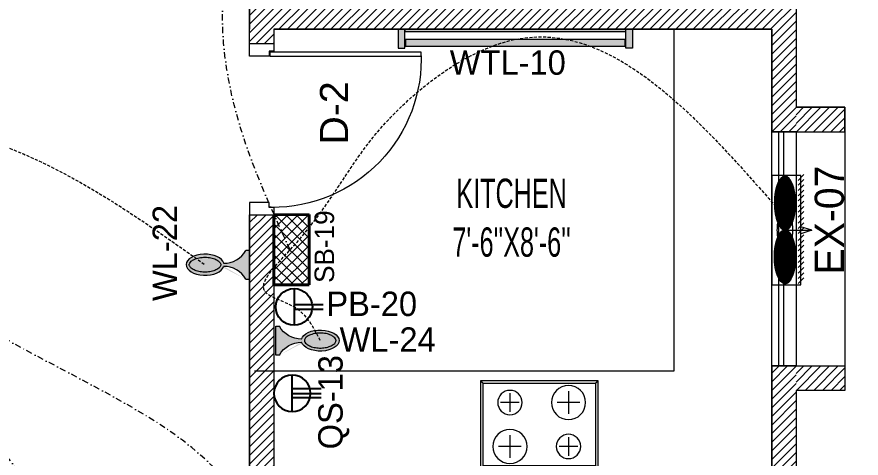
# Model space of a CAD drawing. Header units: inches. Extents: x 109699 to 44449955, y -10987 to 15824140.
# Drawn here: x 196584.7 to 196757.7, y -4025.9 to -3935.5 of the extents above; entities that cross this region are included whole.
import ezdxf

# ---------------------------------------------------------------- set-up
doc = ezdxf.new("R2010")
doc.units = ezdxf.units.IN
doc.header["$LTSCALE"] = 5
doc.header["$MEASUREMENT"] = 0
doc.linetypes.add('DASHDOT', pattern=[1, 0.5, -0.25, 0, -0.25])
doc.linetypes.add('DASHED2', pattern=[0.375, 0.25, -0.125])
doc.layers.get('0').update_dxf_attribs({"color": 123})
for name, color, linetype, lineweight in [('@NORMAL', 7, 'Continuous', 5), ('AC In', 244, 'DASHED2', 30), ('E-Con-Point', 5, 'DASHED2', 13), ('E-EX-Exhaust-Fan', 190, 'Continuous', 13), ('E-PB-Socket-5A', 203, 'Continuous', 13), ('E-QS-Socket-15A', 1, 'Continuous', 9), ('E-SB-Switch-Board', 106, 'Continuous', 18), ('E-WL-Wall-Light', 232, 'Continuous', 15), ('E-WTL-Wall-Tube-Light', 6, 'Continuous', 15), ('fixture', 255, 'Continuous', 0), ('glass', 140, 'Continuous', 18), ('L_WALL', 8, 'Continuous', 5), ('SB', 1, 'DASHDOT', 20), ('WALL-1', 8, 'Continuous', 9), ('wll 01', 7, 'Continuous', 9)]:
    doc.layers.add(name, color=color, linetype=linetype, lineweight=lineweight)
doc.layers.add('FURNITUR', color=7, linetype='Continuous', lineweight=5, true_color=0xe8e8e8)
doc.layers.add('illustr-FURNITURE', color=34, linetype='Continuous')
doc.layers.add('T', color=8, linetype='Continuous')
doc.styles.get("Standard").update_dxf_attribs({"font": 'times.ttf'})
doc.styles.add('style2', font='ARIALN.TTF', dxfattribs={"width": 0.75, "height": 3})
doc.styles.add('TEXT-3', font='arial.ttf')

# ---------------------------------------------------------------- blocks, each defined once
blk = doc.blocks.new('nhytfgb')
at = {"layer": 'L_WALL', "ltscale": 4}
for p, q in [((20996.32718490922, -25463.2833109047), (20996.32718490922, -25464.7833109047)), ((21001.32718490922, -25465.7833109047), (21001.32718490922, -25463.28331090471)), ((20996.32718490922, -25464.7833109047), (20997.32718490922, -25464.7833109047)), ((20997.32718490922, -25464.7833109047), (20997.32718490922, -25465.7833109047)), ((20997.32718490922, -25465.7833109047), (21001.32718490922, -25465.7833109047)), ((20997.3271849093, -25495.78331090468), (21001.3271849093, -25495.78331090468)), ((20997.3271849093, -25496.78331090468), (20997.3271849093, -25495.78331090468)), ((21001.3271849093, -25495.78331090468), (21001.32718490922, -25498.2833109047)), ((20996.32718490922, -25496.7833109047), (20996.32718490922, -25498.2833109047))]:
    blk.add_line(p, q, dxfattribs=at)
at = {"layer": 'L_WALL'}
for p, q in [((20997.18809612016, -25464.90215873925), (20966.18809612016, -25464.90215873925)), ((20997.18809612016, -25464.90215873925), (20997.18809612016, -25465.79835851259)), ((20997.18809612016, -25465.79835851259), (20966.18809612016, -25465.79835851259)), ((20996.32718490922, -25496.7833109047), (20997.3271849093, -25496.78331090468))]:
    blk.add_line(p, q, dxfattribs=at)
blk.add_arc((20996.57718490925, -25466.36028743991), 30.42405063002891, 177.2529418227814, 270.4708152205662, dxfattribs=at)
blk = doc.blocks.new('A$C3CDA63C6')
at = {"layer": 'fixture'}
for p, q in [((-1.009373227134347e-05, 18.00000247807452), (0.4999899062677287, 17.50000247807452)), ((-1.009373227134347e-05, 18.00000247807452), (-1.009373227134347e-05, 2.478074520695372e-06)), ((23.99998990626773, 18.00000247807452), (-1.009373227134347e-05, 18.00000247807452)), ((0.4999899062677287, 17.50000247807452), (0.4999899062677287, 0.5000024780745207)), ((23.49998990626773, 17.50000247807452), (0.4999899062677287, 17.50000247807452)), ((23.49998990626773, 17.50000247807452), (23.99998990626773, 18.00000247807452)), ((23.49998990626773, 0.5000024780745207), (23.49998990626773, 17.50000247807452)), ((23.99998990626773, 2.478074520695372e-06), (23.99998990626773, 18.00000247807452)), ((5.999989906267729, 15.82196763532897), (5.999989906267729, 11.17803732082007)), ((17.99998990626773, 15.41201758252623), (17.99998990626773, 11.58798737362281)), ((3.678024749013275, 13.50000247807452), (8.321955063522182, 13.50000247807452)), ((16.08797480181602, 13.50000247807452), (19.91200501071944, 13.50000247807452)), ((5.999989906267729, 6.412017582526232), (5.999989906267729, 2.587987373622809)), ((17.99998990626773, 6.821967635328974), (17.99998990626773, 2.178037320820067)), ((4.087974801816017, 4.500002478074521), (7.91200501071944, 4.500002478074521)), ((15.67802474901328, 4.500002478074521), (20.32195506352218, 4.500002478074521)), ((0.4999899062677287, 0.5000024780745207), (-1.009373227134347e-05, 2.478074520695372e-06)), ((-1.009373227134347e-05, 2.478074520695372e-06), (23.99998990626773, 2.478074520695372e-06)), ((0.4999899062677287, 0.5000024780745207), (23.49998990626773, 0.5000024780745207)), ((23.49998990626773, 0.5000024780745207), (23.99998990626773, 2.478074520695372e-06))]:
    blk.add_line(p, q, dxfattribs=at)
for centre, radius in [((5.999989906267729, 13.50000247807452), 3.5), ((17.99998990626773, 13.50000247807452), 2.5), ((5.999989906267729, 4.500002478074521), 2.5), ((17.99998990626773, 4.500002478074521), 3.5)]:
    blk.add_circle(centre, radius, dxfattribs=at)
blk = doc.blocks.new('A$C4DCB0E22')
h = blk.add_hatch()
h.set_pattern_fill('ANSI37', color=256, scale=15, angle=90.05046403147966, style=0)
h.set_pattern_definition([(135.0504640314797, (0, 0), (-1.324656962164393, -1.326992438783809), []), (225.0504640314796, (0, 0), (1.326992438783809, -1.324656962164393), [])])
h.paths.add_polyline_path([(0.0158499618895469, -4.176303718850249e-06), (-3.779117417224143e-06, 17.9999888419976), (8.999992730033242, 18.00791571250107), (9.015846471040199, 0.007922694199763214)])
at = {"lineweight": 40}
for p, q in [((-3.779117417224143e-06, 17.9999888419976), (8.999992730033242, 18.00791571250107)), ((0.0158499618895469, -4.176303718850249e-06), (-3.779117417224143e-06, 17.9999888419976)), ((9.015846471040199, 0.007922694199763214), (8.999992730033242, 18.00791571250107)), ((0.0158499618895469, -4.176303718850249e-06), (9.015846471040199, 0.007922694199763214))]:
    blk.add_line(p, q, dxfattribs=at)
blk = doc.blocks.new('A$C0EEE0DA8')
at = {"lineweight": 25}
for p, q in [((9.859886922386067, 11.01563311866266), (9.859886922386067, 3.514223118661903)), ((9.859886922386067, 7.754928118662065), (15.8195753665932, 7.754928118662065)), ((9.859886922386067, 6.774928118662501), (15.8195753665932, 6.774928118662501))]:
    blk.add_line(p, q, dxfattribs=at)
blk.add_circle((9.85988692238243, 7.264928118662283), 3.750704999999999, dxfattribs=at)
blk = doc.blocks.new('E-W-LIGHT')
at = {"linetype": 'ByBlock', "ltscale": 0.5}
h = blk.add_hatch(color=256, dxfattribs=at)
h.dxf.hatch_style = 1
h.set_gradient(color1=(255, 255, 255), color2=(255, 255, 0), name='CYLINDER')
edge = h.paths.add_edge_path()
edge.add_spline(control_points=[(-96.71110423948552, 1.235367220396483), (-96.8976251288622, 1.235367220396483), (-97.08530367817384, 1.204590695443009), (-97.49532330615068, 1.060408411101338), (-97.71769888777162, 0.9452617532663472), (-98.18859363857634, 0.6007580769133996), (-98.4360601757027, 0.3712016227401077), (-98.9274233233457, -0.2076466389563343), (-99.17095937526851, -0.5565722783421756), (-99.79256403547286, -1.649000525487912), (-100.1403411294208, -2.496475964584042), (-100.6655547252501, -4.389078901701514), (-100.8435119435345, -5.433326140728264), (-100.996858843053, -7.577941591604359), (-100.9723680002039, -8.677864733885961), (-100.7253955626443, -10.7881619923927), (-100.5027117058065, -11.79805679996582), (-99.90205506231798, -13.59089832466863), (-99.52349327352754, -14.37265162368595), (-98.79708591162027, -15.46144462183512), (-98.46289770719719, -15.83531695936959), (-97.82402795464219, -16.37320808014224), (-97.52292902289115, -16.53708124557815), (-97.0332651008719, -16.69867335386745), (-96.83300356165012, -16.72444707740215), (-96.42760539585558, -16.70413243760904), (-96.21918910161975, -16.65733367471884), (-95.75858057275782, -16.45705756399432), (-95.50712660475898, -16.30138572900886), (-94.98330090317799, -15.85001415615693), (-94.71221849052682, -15.55449414506236), (-94.18744122004225, -14.82684639582039), (-93.93399672563008, -14.39521060388152), (-93.32240182252819, -13.09860869282319), (-93.0057716383552, -12.13470487732181), (-92.57508722519842, -10.03980369670334), (-92.46055768618565, -8.90959698224412), (-92.45565766659526, -6.646794607945969), (-92.56528275998282, -5.514732191470296), (-92.98715107886524, -3.412587944823316), (-93.29985699109132, -2.443281268231641), (-93.99092435031811, -0.9549615958549695), (-94.34810290115182, -0.3877643056552464), (-95.07582621573985, 0.4836147841888085), (-95.44374809115733, 0.7854262440646148), (-96.01798165069457, 1.105607693885873), (-96.24029005175481, 1.180327462172805), (-96.53763867025813, 1.228459302029147), (-96.62438560181026, 1.235367220396483), (-96.71110423948552, 1.235367220396483)], knot_values=[0, 0, 0, 0, 0.194197829587449, 0.194197829587449, 0.388395659174898, 0.388395659174898, 0.582593488762347, 0.582593488762347, 0.776791318349796, 0.776791318349796, 1.110216687407361, 1.110216687407361, 1.443642056464925, 1.443642056464925, 1.77706742552249, 1.77706742552249, 2.110492794580054, 2.110492794580054, 2.443918163637619, 2.443918163637619, 2.701496175378678, 2.701496175378678, 2.959074187119738, 2.959074187119738, 3.169612053741, 3.169612053741, 3.380149920362263, 3.380149920362263, 3.590687786983526, 3.590687786983526, 3.801225653604789, 3.801225653604789, 4.011763520226051, 4.011763520226051, 4.360140390670959, 4.360140390670959, 4.708517261115867, 4.708517261115867, 5.056894131560775, 5.056894131560775, 5.405271002005684, 5.405271002005684, 5.69307956715584, 5.69307956715584, 5.980888132305996, 5.980888132305996, 6.192897451070847, 6.192897451070847, 6.283185307179586, 6.283185307179586, 6.283185307179586, 6.283185307179586], degree=3, periodic=0)
at = {"layer": 'E-WL-Wall-Light', "linetype": 'ByBlock', "ltscale": 0.5}
h = blk.add_hatch(color=256, dxfattribs=at)
h.dxf.hatch_style = 1
edge = h.paths.add_edge_path()
edge.add_ellipse((-96.71110423948552, -7.740473765769313), major_axis=(0, 10.71660606041263), ratio=0.559300439547623, start_angle=187.7376784571124, end_angle=531.0374031504149)
edge.add_arc((-112.001170541625, -18.46997501720373), 14.35701343791298, -60.53601194170483, 0.5736542653427819, ccw=False)
edge.add_line((-104.9392941575301, -30.97012448799713), (-104.939294157532, -33.06572841662167))
edge.add_line((-104.939294157532, -33.06572841662167), (-88.60969415754215, -33.06572841666017))
edge.add_line((-88.60969415754215, -33.06572841666017), (-88.60969415754002, -30.97012448799946))
edge.add_arc((-81.54781777344922, -18.46997501720374), 14.35701343791298, 179.559619270027, 240.5360119417236, ccw=False)
edge = h.paths.add_edge_path(flags=16)
edge.add_spline(control_points=[(-96.71110423948552, 1.235367220396483), (-96.8976251288622, 1.235367220396483), (-97.08530367817384, 1.204590695443009), (-97.49532330615068, 1.060408411101338), (-97.71769888777162, 0.9452617532663472), (-98.18859363857634, 0.6007580769133996), (-98.4360601757027, 0.3712016227401077), (-98.9274233233457, -0.2076466389563343), (-99.17095937526851, -0.5565722783421756), (-99.79256403547286, -1.649000525487912), (-100.1403411294208, -2.496475964584042), (-100.6655547252501, -4.389078901701514), (-100.8435119435345, -5.433326140728264), (-100.996858843053, -7.577941591604359), (-100.9723680002039, -8.677864733885961), (-100.7253955626443, -10.7881619923927), (-100.5027117058065, -11.79805679996582), (-99.90205506231798, -13.59089832466863), (-99.52349327352754, -14.37265162368595), (-98.79708591162027, -15.46144462183512), (-98.46289770719719, -15.83531695936959), (-97.82402795464219, -16.37320808014224), (-97.52292902289115, -16.53708124557815), (-97.0332651008719, -16.69867335386745), (-96.83300356165012, -16.72444707740215), (-96.42760539585558, -16.70413243760904), (-96.21918910161975, -16.65733367471884), (-95.75858057275782, -16.45705756399432), (-95.50712660475898, -16.30138572900886), (-94.98330090317799, -15.85001415615693), (-94.71221849052682, -15.55449414506236), (-94.18744122004225, -14.82684639582039), (-93.93399672563008, -14.39521060388152), (-93.32240182252819, -13.09860869282319), (-93.0057716383552, -12.13470487732181), (-92.57508722519842, -10.03980369670334), (-92.46055768618565, -8.90959698224412), (-92.45565766659526, -6.646794607945969), (-92.56528275998282, -5.514732191470296), (-92.98715107886524, -3.412587944823316), (-93.29985699109132, -2.443281268231641), (-93.99092435031811, -0.9549615958549695), (-94.34810290115182, -0.3877643056552464), (-95.07582621573985, 0.4836147841888085), (-95.44374809115733, 0.7854262440646148), (-96.01798165069457, 1.105607693885873), (-96.24029005175481, 1.180327462172805), (-96.53763867025813, 1.228459302029147), (-96.62438560181026, 1.235367220396483), (-96.71110423948552, 1.235367220396483)], knot_values=[0, 0, 0, 0, 0.194197829587449, 0.194197829587449, 0.388395659174898, 0.388395659174898, 0.582593488762347, 0.582593488762347, 0.776791318349796, 0.776791318349796, 1.110216687407361, 1.110216687407361, 1.443642056464925, 1.443642056464925, 1.77706742552249, 1.77706742552249, 2.110492794580054, 2.110492794580054, 2.443918163637619, 2.443918163637619, 2.701496175378678, 2.701496175378678, 2.959074187119738, 2.959074187119738, 3.169612053741, 3.169612053741, 3.380149920362263, 3.380149920362263, 3.590687786983526, 3.590687786983526, 3.801225653604789, 3.801225653604789, 4.011763520226051, 4.011763520226051, 4.360140390670959, 4.360140390670959, 4.708517261115867, 4.708517261115867, 5.056894131560775, 5.056894131560775, 5.405271002005684, 5.405271002005684, 5.69307956715584, 5.69307956715584, 5.980888132305996, 5.980888132305996, 6.192897451070847, 6.192897451070847, 6.283185307179586, 6.283185307179586, 6.283185307179586, 6.283185307179586], degree=3, periodic=0)
for p, q in [((-104.9392941575301, -30.97012448799713), (-104.939294157532, -33.06572841662167)), ((-104.939294157532, -33.06572841662167), (-88.60969415754215, -33.06572841666017)), ((-88.60969415754215, -33.06572841666017), (-88.60969415754002, -30.97012448803655))]:
    blk.add_line(p, q)
at = {"linetype": 'ByBlock', "ltscale": 0.5}
for centre, start, end in [((-112.001170541625, -18.46997501720374), 299.4639880582952, 0.5736542653427851), ((-81.54781777344922, -18.46997501720374), 179.4263457346572, 240.5360119417045)]:
    blk.add_arc(centre, 14.35701343791298, start, end, dxfattribs=at)
blk.add_ellipse((-96.71110423948552, -7.740473765769313), major_axis=(0, 10.71660606041263), ratio=0.559300439547623, start_param=3.276640619127039, end_param=9.268351136215248, dxfattribs=at)
blk.add_open_spline([(-96.71110423948552, 1.235367220396483), (-96.8976251288622, 1.235367220396483), (-97.08530367817384, 1.204590695443009), (-97.49532330615068, 1.060408411101338), (-97.71769888777162, 0.9452617532663472), (-98.18859363857634, 0.6007580769133996), (-98.4360601757027, 0.3712016227401077), (-98.9274233233457, -0.2076466389563343), (-99.17095937526851, -0.5565722783421756), (-99.79256403547286, -1.649000525487912), (-100.1403411294208, -2.496475964584042), (-100.6655547252501, -4.389078901701514), (-100.8435119435345, -5.433326140728264), (-100.996858843053, -7.577941591604359), (-100.9723680002039, -8.677864733885961), (-100.7253955626443, -10.7881619923927), (-100.5027117058065, -11.79805679996582), (-99.90205506231798, -13.59089832466863), (-99.52349327352754, -14.37265162368595), (-98.79708591162027, -15.46144462183512), (-98.46289770719719, -15.83531695936959), (-97.82402795464219, -16.37320808014224), (-97.52292902289115, -16.53708124557815), (-97.0332651008719, -16.69867335386745), (-96.83300356165012, -16.72444707740215), (-96.42760539585558, -16.70413243760904), (-96.21918910161975, -16.65733367471884), (-95.75858057275782, -16.45705756399432), (-95.50712660475898, -16.30138572900886), (-94.98330090317799, -15.85001415615693), (-94.71221849052682, -15.55449414506236), (-94.18744122004225, -14.82684639582039), (-93.93399672563008, -14.39521060388152), (-93.32240182252819, -13.09860869282319), (-93.0057716383552, -12.13470487732181), (-92.57508722519842, -10.03980369670334), (-92.46055768618565, -8.90959698224412), (-92.45565766659526, -6.646794607945969), (-92.56528275998282, -5.514732191470296), (-92.98715107886524, -3.412587944823316), (-93.29985699109132, -2.443281268231641), (-93.99092435031811, -0.9549615958549695), (-94.34810290115182, -0.3877643056552464), (-95.07582621573985, 0.4836147841888085), (-95.44374809115733, 0.7854262440646148), (-96.01798165069457, 1.105607693885873), (-96.24029005175481, 1.180327462172805), (-96.53763867025813, 1.228459302029147), (-96.62438560181026, 1.235367220396483), (-96.71110423948552, 1.235367220396483)], degree=3, knots=[0, 0, 0, 0, 0.194197829587449, 0.194197829587449, 0.388395659174898, 0.388395659174898, 0.582593488762347, 0.582593488762347, 0.776791318349796, 0.776791318349796, 1.110216687407361, 1.110216687407361, 1.443642056464925, 1.443642056464925, 1.77706742552249, 1.77706742552249, 2.110492794580054, 2.110492794580054, 2.443918163637619, 2.443918163637619, 2.701496175378678, 2.701496175378678, 2.959074187119738, 2.959074187119738, 3.169612053741, 3.169612053741, 3.380149920362263, 3.380149920362263, 3.590687786983526, 3.590687786983526, 3.801225653604789, 3.801225653604789, 4.011763520226051, 4.011763520226051, 4.360140390670959, 4.360140390670959, 4.708517261115867, 4.708517261115867, 5.056894131560775, 5.056894131560775, 5.405271002005684, 5.405271002005684, 5.69307956715584, 5.69307956715584, 5.980888132305996, 5.980888132305996, 6.192897451070847, 6.192897451070847, 6.283185307179586, 6.283185307179586, 6.283185307179586, 6.283185307179586], dxfattribs=at)
blk = doc.blocks.new('A$C63C712C3')
at = {"linetype": 'ByBlock', "ltscale": 0.5}
h = blk.add_hatch(color=256, dxfattribs=at)
h.dxf.hatch_style = 1
h.paths.add_polyline_path([(35.45815903441689, 102.6004051111813), (7.051254215184599e-05, 102.6004051111813), (7.051254215184599e-05, -1.4210854715202e-14), (35.45815903441689, 0)])
h.paths.add_polyline_path([(1235.458159034402, 102.6004051111813), (35.45815903441689, 102.6004051111813), (35.45815903441689, 90.19858873463818), (1235.458159034402, 90.19858873463818)])
h.paths.add_polyline_path([(1270.916247556277, 102.6004051111813), (1235.458159034402, 102.6004051111813), (1235.458159034402, -1.4210854715202e-14), (1270.916247556277, 0)])
h = blk.add_hatch(color=256, dxfattribs=at)
h.dxf.hatch_style = 1
h.set_gradient(color1=(255, 255, 0), rotation=269, name='CYLINDER')
h.paths.add_polyline_path([(1230.609335631336, 47.55507706388016), (39.80634735536296, 47.55507706388016), (39.80634735536296, 10.14120857274975), (1230.609335631336, 10.14120857274975)])
at = {"ltscale": 2}
for p, q in [((39.80314903250837, 42.02165198561852), (33.8373914979602, 42.02165198561852)), ((39.80314903250837, 15.93327464433969), (33.8373914979602, 15.93327464433969)), ((1230.612533954176, 42.02165198561852), (1236.578291488724, 42.02165198561852)), ((1230.612533954176, 15.93327464433969), (1236.578291488724, 15.93327464433969))]:
    blk.add_line(p, q, dxfattribs=at)
for points in [[(35.45815903441689, 102.6004051111813), (7.051254215184599e-05, 102.6004051111813), (7.051254215184599e-05, 0), (35.45815903441689, 0)], [(35.45815903441689, 102.6004051111813), (1235.458159034402, 102.6004051111813), (1235.458159034402, 90.19858873463818), (35.45815903441689, 90.19858873463818)], [(1235.458159034402, 102.6004051111813), (1270.916247556277, 102.6004051111813), (1270.916247556277, 0), (1235.458159034402, 0)], [(39.80634735536296, 47.55507706388016), (1230.609335631336, 47.55507706388016), (1230.609335631336, 10.14120857274975), (39.80634735536296, 10.14120857274975)]]:
    blk.add_lwpolyline(points, close=True, dxfattribs=at)
blk = doc.blocks.new('A$C1C755710')
at = {"linetype": 'ByBlock', "ltscale": 0.5}
h = blk.add_hatch(dxfattribs=at)
h.set_pattern_fill('ANSI31', color=256)
h.set_pattern_definition([(45, (0, 0), (-0.08838834764831843, 0.08838834764831845), [])])
edge = h.paths.add_edge_path()
edge.add_ellipse((199.1649073579174, 94.51384083836456), major_axis=(191.0280833619181, 3.971377967073551e-11), ratio=0.3951307893636453, start_angle=-2.146606530950382e-05, end_angle=6.29936271653392)
edge.add_ellipse((199.1649073579174, 94.51384083836456), major_axis=(191.0280833619181, 3.971377967073551e-11), ratio=0.3951307893636453, start_angle=6.29936271653392, end_angle=41.72868663856591)
edge.add_ellipse((199.1649073579174, 94.51384083836456), major_axis=(191.0280833619181, 3.971377967073551e-11), ratio=0.3951307893636453, start_angle=41.72868663856591, end_angle=359.9999785339347)
edge = h.paths.add_edge_path()
edge.add_ellipse((581.2210740817536, 94.51384083836456), major_axis=(-191.0280833619181, 3.971377967073551e-11), ratio=0.3951307893636453, start_angle=2.146606529957221e-05, end_angle=318.2713133614341)
edge.add_ellipse((581.2210740817536, 94.51384083836456), major_axis=(-191.0280833619181, 3.971377967073551e-11), ratio=0.3951307893636453, start_angle=318.2713133614341, end_angle=360.0000214660653)
at = {"ltscale": 2}
for p, q in [((389.0395967610093, 285.5447172545246), (364.2144678700133, 207.9370213896327)), ((389.0395967610093, 102.7958703805634), (389.0395967610093, 285.5447172545246)), ((389.0395967610093, 285.5447172545246), (413.8647256520053, 207.9370213896327)), ((9.237156729897833, 188.2013995007728), (49.73115919703559, 228.6954019679106)), ((44.42906965014117, 188.2013995007728), (84.92307211727893, 228.6954019679106)), ((83.87120178474288, 188.2013995007728), (124.3652042518806, 228.6954019679106)), ((124.5506794197281, 188.2013995007728), (165.0446818868659, 228.6954019679106)), ((159.7425923399715, 188.2013995007728), (200.2365948071092, 228.6954019679106)), ((199.1847244745732, 188.2013995007728), (239.6787269417109, 228.6954019679106)), ((241.5598876592558, 188.2013995007728), (282.0538901263935, 228.6954019679106)), ((276.7518005794991, 188.2013995007728), (317.2458030466369, 228.6954019679106)), ((316.1939327141008, 188.2013995007728), (356.6879351812386, 228.6954019679106)), ((365.3524135401385, 188.2013995007728), (405.8464160072763, 228.6954019679106)), ((400.5443264603819, 188.2013995007728), (441.0383289275196, 228.6954019679106)), ((439.9864585949836, 188.2013995007728), (480.4804610621213, 228.6954019679106)), ((481.5137070744968, 188.2013995007728), (522.0077095416345, 228.6954019679106)), ((516.7056199947401, 188.2013995007728), (557.1996224618779, 228.6954019679106)), ((556.1477521293418, 188.2013995007728), (596.6417545964796, 228.6954019679106)), ((597.6751444695255, 188.2013995007728), (638.1691469366633, 228.6954019679106)), ((632.8670573897689, 188.2013995007728), (673.3610598569066, 228.6954019679106)), ((672.3091895243706, 188.2013995007728), (712.8031919915084, 228.6954019679106)), ((708.7490936335089, 188.2013995007728), (749.2430961006467, 228.6954019679106)), ((743.9410065537522, 188.2013995007728), (784.43500902089, 228.6954019679106))]:
    blk.add_line(p, q, dxfattribs=at)
blk.add_lwpolyline([(-2.91038304567337e-11, 207.9370213896327), (777.604823705391, 207.9370213896327), (777.604823705391, -2.91038304567337e-11), (-2.91038304567337e-11, -2.91038304567337e-11)], close=True, dxfattribs=at)
for centre, start, end in [((390.1929907198355, -134.2364891821926), 80.14559333652657, 99.85440666347343), ((390.1929907198355, 323.2641150363197), 260.1455933365266, 279.8544066634735)]:
    blk.add_arc(centre, 283.1687490877094, start, end, dxfattribs=at)
at = {"extrusion": (0, 0, -1)}
blk.add_ellipse((199.1649073579174, 94.51384083836456), major_axis=(191.0280833619181, 3.971377967073551e-11), ratio=0.3951307893636453, dxfattribs=at)
blk.add_ellipse((581.2210740817536, 94.51384083836456), major_axis=(-191.0280833619181, 3.971377967073551e-11), ratio=0.3951307893636453)
blk = doc.blocks.new('A$C7D2A24B3')
at = {"lineweight": 25}
for p, q in [((9.859886922386067, 11.01563311865903), (9.859886922386067, 3.514223118658265)), ((9.859886922386067, 8.143706464579736), (15.8195753665932, 8.143706464579736)), ((9.859886922386067, 7.268951136147734), (15.8195753665932, 7.268951136147734)), ((9.859886922386067, 6.288951136148171), (15.8195753665932, 6.288951136148171))]:
    blk.add_line(p, q, dxfattribs=at)
blk.add_circle((9.85988692238243, 7.264928118658645), 3.750704999999999, dxfattribs=at)

msp = doc.modelspace()

# ---------------------------------------------------------------- hatches: boundary and pattern name
at = {"layer": '@NORMAL'}
h = msp.add_hatch(dxfattribs=at)
h.set_pattern_fill('ANSI31', scale=10, angle=-7.63333123551244e-14, style=0)
h.set_pattern_definition([(44.99999999999984, (178939.0702236593, 2542407.827854916), (-0.8838834764831834, 0.8838834764831853), [])])
h.paths.add_polyline_path([(196757.7367930825, -4028.007518244003), (196624.7367803314, -4028.007518244003), (196624.7367803314, -4033.007518243538), (196757.7367930825, -4033.007518243538)])
h.paths.add_polyline_path([(196637.4071582936, -3976.007518243538), (196632.4071582936, -3976.007518244003), (196632.4071582936, -4028.007518244003), (196637.4071582936, -4028.007518244003)])
h.paths.add_polyline_path([(196757.7367930826, -4033.007518243538), (196752.7367930825, -4033.007518243072), (196752.7367930825, -4094.987280255211), (196757.7367930826, -4094.987280255211)])
h.paths.add_polyline_path([(196744.4071582936, -4007.007518243538), (196739.4071582936, -4007.007518244003), (196739.4071582936, -4028.007518244003), (196744.4071582936, -4028.007518244003)])
h.paths.add_polyline_path([(196744.4071582936, -3933.007518244469), (196737.6645255637, -3933.007518243538), (196737.6645255637, -3927.168752219759), (196737.6645255637, -3927.192190994623), (196737.6645255637, -3922.239068544381), (196732.6645255636, -3922.215629769516), (196732.6645255636, -3933.007518244003), (196637.4071582936, -3933.007518244003), (196637.4071582936, -3938.007518244003), (196739.4071582936, -3938.007518244003), (196739.4071582936, -3959.007518244003), (196744.4071582935, -3959.007518244003)])
h.paths.add_polyline_path([(196637.4071582936, -3933.007518244003), (196632.4071582936, -3933.007518244003), (196632.4071582938, -3941.007518244003), (196637.4071582938, -3941.007518244003), (196637.4071582936, -3938.007518244003)])
h.paths.add_polyline_path([(196737.6645255649, -3894.423741294564), (196737.6645255648, -3894.423741294797), (196737.6645255649, -3894.423741294564), (196732.6645255636, -3894.423741294564), (196732.6645255636, -3898.215629769516), (196737.6645255636, -3898.215629769284)])
h = msp.add_hatch(dxfattribs=at)
h.set_pattern_fill('ANSI31', scale=10, angle=-7.63333123551244e-14, style=0)
h.set_pattern_definition([(44.99999999999991, (-3358.079220665124, -46603.01731711855), (-0.8838834764831833, 0.8838834764831855), [])])
h.paths.add_polyline_path([(196744.4071582936, -3959.007518244003), (196754.4071582935, -3959.007518244003), (196754.4071582935, -3954.007518243538), (196744.4071582936, -3954.007518243538)])
h.paths.add_polyline_path([(196754.4071582935, -4012.007518244003), (196744.4071582936, -4012.007518244003), (196744.4071582936, -4007.007518244003), (196754.4071582935, -4007.007518244003)])

# ---------------------------------------------------------------- linework, layer by layer
for p, q in [((196632.4071582936, -3933.007518244003, 0.2632158499592521), (196632.4071582936, -3938.007518244003, 0.2632158499592521)), ((196744.4071582936, -3933.007518244003, 0.2632158499592521), (196744.4071582936, -3954.007518243538, 0.2632158499592578)), ((196637.4071582936, -3938.007518244003, 0.1632158499592506), (196739.4071582936, -3938.007518244003, 0.1632158499592506)), ((196739.4071582936, -3938.007518244003, 0.2632158499592521), (196739.4071582936, -3959.007518244003, 0.2632158499592592)), ((196739.4071582936, -3959.007518244003, 0.3632158499592641), (196744.4071582936, -3959.007518244003, 0.3632158499592641)), ((196739.4071582936, -3959.007518244003, 0.4632158499592656), (196744.4071582936, -3959.007518244003, 0.4632158499592656)), ((196632.4071582936, -3976.007518244003, 0.1632158499592506), (196637.4071582936, -3976.007518244003, 0.1632158499592506)), ((196632.4071582936, -3976.007518244003, 0.2632158499592627), (196632.4071582936, -4028.007518244003, 0.2632158499592734)), ((196637.4071582936, -3976.007518244003, 0.2632158499592627), (196637.4071582936, -4028.007518244003, 0.2632158499592734)), ((196739.4071582936, -4007.007518244003, 0.2632158499592663), (196739.4071582936, -4028.007518244003, 0.2632158499592734)), ((196739.4071582936, -4007.007518244003, 0.3632158499592641), (196744.4071582936, -4007.007518244003, 0.3632158499592641)), ((196744.4071582936, -4007.007518244003, 0.4632158499592656), (196739.4071582936, -4007.007518244003, 0.4632158499592656)), ((196744.4071582936, -4012.007518244003, 0.2632158499592679), (196744.4071582936, -4028.007518244003, 0.2632158499592734))]:
    msp.add_line(p, q, dxfattribs=at)
at = {"layer": 'AC In', "ltscale": 4}
msp.add_spline([(196307.8297171502, -3767.217604157297, 1.34720101745143), (196470.8971407607, -3800.853481064452), (196568.8501602315, -4023.805578286749), (196723.72265625, -4081.58984375, 0.2632158499592581), (196738.9502727254, -4085.077353768883, 0.2636725316083707), (196747.53515625, -4085.418729287976, -0.02144757909902495), (196752.3494874279, -4077.035875046248, 0.2632158499592663)], degree=3, dxfattribs=at)
at = {"layer": 'E-Con-Point', "ltscale": 0.5}
for points in [[(196525.3277851613, -4022.533053329592, 0.1632158499592506), (196432.5395874782, -3962.491924058384, 0.3658581171224108), (196434.7327369952, -3936.840384555013), (196479.8540058125, -3943.926020918756), (196527.0395049744, -3961.091432553163, 0.7374514697918428), (196559.76953125, -3957.5, 0.5617963558223238), (196594.26953125, -3967.5, 0.5617963558223238), (196623.2874347805, -3986.264958966278, 0.2632158499592681)], [(196646.9029183667, -4001.804301309445, 0.9946472506889508), (196641.5338998536, -3994.910310745325, 0.9946472506889508), (196635.5123312373, -3991.652897172175), (196640.7254424056, -3983.209599387028, 0.1632158499592506), (196657.6902207076, -3960.21327972801), (196686.8761554369, -3940.086471716626, 0.5617963558181529), (196742.1291569104, -3976.498896043257, 0.370563542840145)]]:
    msp.add_spline(points, degree=3, dxfattribs=at)
at = {"layer": 'FURNITUR'}
for p, q in [((196719.4071582936, -4008.007561587756, 0.370563542840145), (196719.4071582936, -3938.007518244003, 0.370563542840145)), ((196633.4023167822, -4008.007561587756, 0.2705635428401436), (196719.4071582936, -4008.007561587756, 0.2705635428401436))]:
    msp.add_line(p, q, dxfattribs=at)
at = {"layer": 'glass'}
for p, q in [((196739.4071582936, -4007.007518244003, 0.4632158499592656), (196739.4071582936, -3959.007518244003, 0.4632158499592656)), ((196740.9071582936, -4007.007518244003, 0.4632158499592656), (196740.9071582936, -3959.007518244003, 0.4632158499592656)), ((196741.9071582936, -4007.007518244003, 0.4632158499592656), (196741.9071582936, -3959.007518244003, 0.4632158499592656)), ((196744.4071582936, -3959.007518244003, 0.4632158499592656), (196744.4071582936, -4007.007518244003, 0.4632158499592656))]:
    msp.add_line(p, q, dxfattribs=at)
at = {"layer": 'SB', "ltscale": 0.5}
for points in [[(196748.9860880825, -4166.867919371018, -0.02144757909902495), (196657.1113423192, -4070.37084475112), (196494.419021477, -3990.469826841244, -0.2286854745941795), (196458.9000402839, -3808.614921242366), (196307.2806941518, -3767.197737286692, 1.351851322454579)], [(196640.7254424056, -3983.209599387028, 0.1632158499592506), (196627.2402439248, -3927.034268555788), (196628.6359539453, -3903.701231471827, 0.1632158499592506), (196581.6241052147, -3907.841139857486), (196440.9475647301, -3809.238356223705, -0.04026317985090747), (196308.4503823738, -3766.596938933787, 1.357551479428487)], [(196631.1523197009, -4185.08309300102), (196629.4887915439, -4143.988357867405), (196617.3799730923, -4108.43851264269), (196631.9452048061, -4040.216177589971, 0.291434139944613), (196566.3188842582, -3991.310222487253), (196496.9176449129, -3839.400688226473, -0.06870740550734084), (196315.0410609562, -3767.080902115922, 1.357551479428487)], [(196621.2431236632, -4183.47382998071, 0.1914343817397253), (196626.703125, -4092.49609375), (196571.5234375, -4009.84765625), (196521.71484375, -3870.19921875), (196487.4609375, -3807.83984375), (196315.0410609562, -3767.080902115922, 1.357551479428392)]]:
    msp.add_spline(points, degree=3, dxfattribs=at)
at = {"layer": 'WALL-1'}
for points, elevation in [([(196744.4071582935, -3959.007518244003), (196739.4071582936, -3959.007518244003), (196739.4071582936, -3938.007518244003), (196637.4071582936, -3938.007518244003), (196637.4071582938, -3941.007518244003), (196632.4071582938, -3941.007518244003), (196632.4071582936, -3933.007518244003), (196732.6645255636, -3933.007518244003), (196732.6645255636, -3922.215629769516)], 0.5617963558181529), ([(196737.6645255637, -3927.168752219759), (196737.6645255637, -3933.007518244003), (196744.4071582936, -3933.007518244469), (196744.4071582935, -3954.007518243538)], 0.5617963558181529), ([(196744.4071582935, -3954.007518243538), (196754.4071582935, -3954.007518243538), (196754.4071582935, -4012.007518244003), (196744.4071582935, -4012.007518244003)], 0.6478792790175518), ([(196744.4071582936, -3959.007518244003), (196754.4071582935, -3959.007518244003), (196754.4071582935, -3954.007518243538), (196744.4071582936, -3954.007518243538)], 0.2632158499592592), ([(196757.7367930826, -4094.987280254745), (196757.7367930826, -4094.987280255211), (196752.7367930825, -4094.987280255211), (196752.7367930825, -4033.007518244003), (196624.7367803313, -4033.007518244003), (196624.7367803314, -4028.007478726589), (196632.4071582936, -4028.007518244003), (196632.4071582938, -3976.007518244003), (196637.4071582936, -3976.007518244003), (196637.4071582936, -4028.007518244003), (196739.4071582936, -4028.007518244003), (196739.4071582936, -4007.007518244003)], 0.2632158499592663), ([(196739.4071582936, -4007.007518244003), (196744.4071582936, -4007.007518244003)], 0.2632158499592663), ([(196744.4071582936, -4007.007518244003), (196754.4071582935, -4007.007518244003), (196754.4071582935, -4012.007518244003), (196744.4071582936, -4012.007518243974)], 0.2632158499592663), ([(196744.4071582936, -4012.007518244003), (196744.4071582936, -4028.007518244003), (196757.7367930826, -4028.007518244003), (196757.7367930826, -4089.987280254745)], 0.2632158499592663)]:
    msp.add_lwpolyline(points, dxfattribs=dict(at, elevation=elevation))

# ---------------------------------------------------------------- block references
at = {"layer": '@NORMAL', "xscale": -1}
msp.add_blockref('nhytfgb', (217633.734343203, 21522.27579266061, 0.1632158499592506), dxfattribs=at)
at = {"layer": 'E-EX-Exhaust-Fan', "xscale": -0.02880000000732252, "yscale": 0.02880000000732252, "zscale": 0.02880000000732252, "rotation": 270}
msp.add_blockref('A$C1C755710', (196739.4071582936, -3990.399348045818, 0.370563542840145), dxfattribs=at)
at = {"layer": 'E-PB-Socket-5A'}
msp.add_blockref('A$C0EEE0DA8', (196631.6740129312, -4002.175238863987, 0.9946472506889508), dxfattribs=at)
at = {"layer": 'E-QS-Socket-15A', "xscale": -1, "rotation": 179.9999973020982}
msp.add_blockref('A$C7D2A24B3', (196631.2979767132, -4005.358201178065, 0.2705635428401436), dxfattribs=at)
at = {"layer": 'E-SB-Switch-Board', "xscale": 0.8002315484918654, "yscale": 0.8002315484918654, "zscale": 0.8002315484918654}
msp.add_blockref('A$C4DCB0E22', (196637.407161318, -3990.411677187957, 0.1632158499592506), dxfattribs=at)
at = {"layer": 'E-WL-Wall-Light', "yscale": 0.3601041968213394, "zscale": 0.3601041968213394}
for p, xscale, rotation in [((196620.5000507198, -3951.438881274037, 0.2632158499592681), 0.3601041968213394, 89.99999999999997), ((196649.6903024274, -3966.978223617204, 0.9946472506889508), -0.3601041968213394, 270.0000000000001)]:
    msp.add_blockref('E-W-LIGHT', p, dxfattribs=dict(at, xscale=xscale, rotation=rotation))
at = {"layer": 'E-WTL-Wall-Tube-Light', "xscale": -0.03776802766688649, "yscale": 0.03776802766688649, "zscale": 0.03776802766688649}
msp.add_blockref('A$C63C712C3', (196710.8667027686, -3941.882533182876, 0.5617963558181529), dxfattribs=at)
at = {"layer": 'illustr-FURNITURE', "xscale": -1}
msp.add_blockref('A$C3CDA63C6', (196703.7762260777, -4028.007520722253, 0.3632158499592677), dxfattribs=at)

# ---------------------------------------------------------------- texts
at = {"layer": 'E-EX-Exhaust-Fan', "insert": (196754.3123536029, -3988.257132142027, 0.470563542840145), "char_height": 6, "width": 24.08470202641911, "attachment_point": 7, "rotation": 90}
msp.add_mtext('{\\fCentury Gothic|b0|i0|c0|p34;EX-07}', dxfattribs=at)
at = {"layer": 'E-PB-Socket-5A', "insert": (196648.1613817537, -3996.849613236103, 0.9946472506889508), "char_height": 5, "width": 24.08470202641911, "attachment_point": 7}
msp.add_mtext('{\\fCentury Gothic|b0|i0|c0|p34;PB-20}', dxfattribs=at)
at = {"layer": 'E-QS-Socket-15A', "color": 1, "insert": (196652.8669339959, -4024.105116023985, 0.1115310315651199), "char_height": 5, "width": 24.08470202641911, "attachment_point": 7, "rotation": 90}
msp.add_mtext('{\\fCentury Gothic|b0|i0|c0|p34;\\C256;QS-13}', dxfattribs=at)
at = {"layer": 'E-SB-Switch-Board', "insert": (196645.7370997013, -3989.994140605108, -0.2761058480675835), "char_height": 4, "width": 24.08470202641911, "attachment_point": 1, "rotation": 89.99999999999999}
msp.add_mtext('{\\fCentury Gothic|b0|i0|c0|p34;SB-19}', dxfattribs=at)
at = {"layer": 'E-WL-Wall-Light', "insert": (196617.5493872919, -3974.018689412356, 0.2632158499592681), "char_height": 5, "width": 24.08470202641911, "attachment_point": 9, "rotation": 89.99999999999977}
msp.add_mtext('{\\fCentury Gothic|b0|i0|c0|p34;WL-22}', dxfattribs=at)
at = {"layer": 'E-WL-Wall-Light', "insert": (196670.5618031343, -3999.096849819893, 0.9946472506889508), "char_height": 5, "width": 24.08470202641911, "attachment_point": 3}
msp.add_mtext('{\\fCentury Gothic|b0|i0|c0|p34;WL-24}', dxfattribs=at)
at = {"layer": 'E-WTL-Wall-Tube-Light', "color": 1, "insert": (196673.4502175112, -3947.404707698434, 0.2667075186419012), "char_height": 5, "width": 24.08470202641911, "attachment_point": 7}
msp.add_mtext('{\\fCentury Gothic|b0|i0|c0|p34;\\C256;WTL-10}', dxfattribs=at)
at = {"layer": 'T', "insert": (196686.1141289556, -3984.708641242729, -0.1214475790990548), "char_height": 6, "width": 44.92537410357909, "attachment_point": 8, "style": 'style2'}
msp.add_mtext("KITCHEN\\P7'-6''X8'-6''", dxfattribs=at)
at = {"layer": 'wll 01', "lineweight": 30, "insert": (196652.5965023474, -3961.641138193225, 187.2100858499593), "char_height": 4.8, "width": 80.40303804183776, "attachment_point": 7, "rotation": 90.00000000001587, "style": 'TEXT-3'}
msp.add_mtext('{\\H1.2x;D-2}', dxfattribs=at)

doc.saveas('drawing.dxf')
